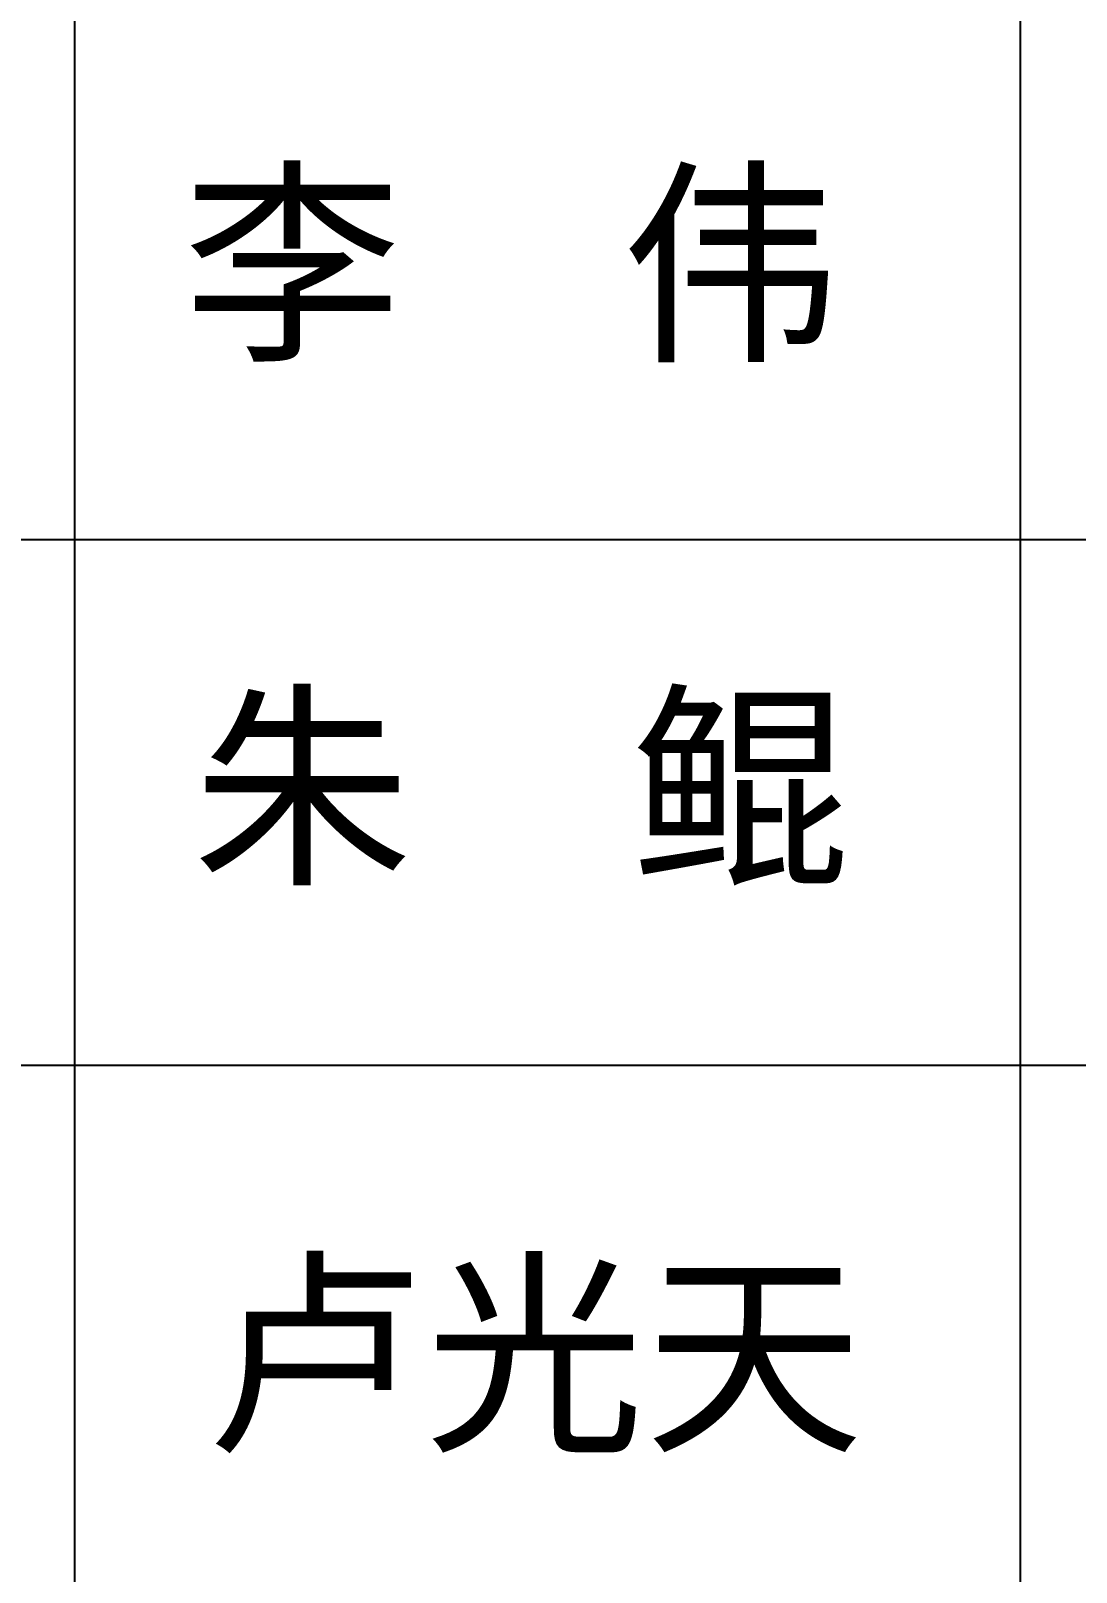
# Model space of a CAD drawing. Extents: x 8844666 to 9156203, y 1662182 to 2655606.
# Drawn here: x 9149177 to 9152162, y 2299617 to 2304018 of the extents above; entities that cross this region are included whole.
import ezdxf

# ---------------------------------------------------------------- set-up
doc = ezdxf.new("R2010")
doc.units = 0
doc.header["$LTSCALE"] = 1000
doc.header["$MEASUREMENT"] = 0
doc.layers.get('0').update_dxf_attribs({"linetype": 'CONTINUOUS'})
doc.layers.add('PP-PM-TK', color=7, linetype='CONTINUOUS')
doc.layers.add('签名', color=255, linetype='CONTINUOUS')
doc.styles.add('-黑体', font='')
doc.styles.get('-黑体').set_extended_font_data('SimSun')

# ---------------------------------------------------------------- blocks, each defined once
blk = doc.blocks.new('A1-TK')
at = {"layer": 'PP-PM-TK', "color": 4}
for p, q in [((9148150.3, 1813479.9), (9148150.3, 1820479.9)), ((9149950.4, 1813479.9), (9149950.4, 1820479.9)), ((9146250.4, 1817479.9), (9151750.4, 1817479.9)), ((9146250.4, 1816479.9), (9151750.4, 1816479.9))]:
    blk.add_line(p, q, dxfattribs=at)
at = {"layer": '签名', "linetype": 'Continuous', "style": '-黑体'}
for s, p in [('李  伟', (9148356, 1817851)), ('朱  鲲', (9148374, 1816855.4)), ('卢光天', (9148399.6, 1815775.4))]:
    blk.add_text(s, height=306, dxfattribs=at).set_placement(p)

msp = doc.modelspace()

# ---------------------------------------------------------------- block references
at = {"xscale": 1.5, "yscale": 1.5, "zscale": 1.5}
msp.add_blockref('A1-TK', (-4572922.9, -423654.8), dxfattribs=at)

doc.saveas('drawing.dxf')
